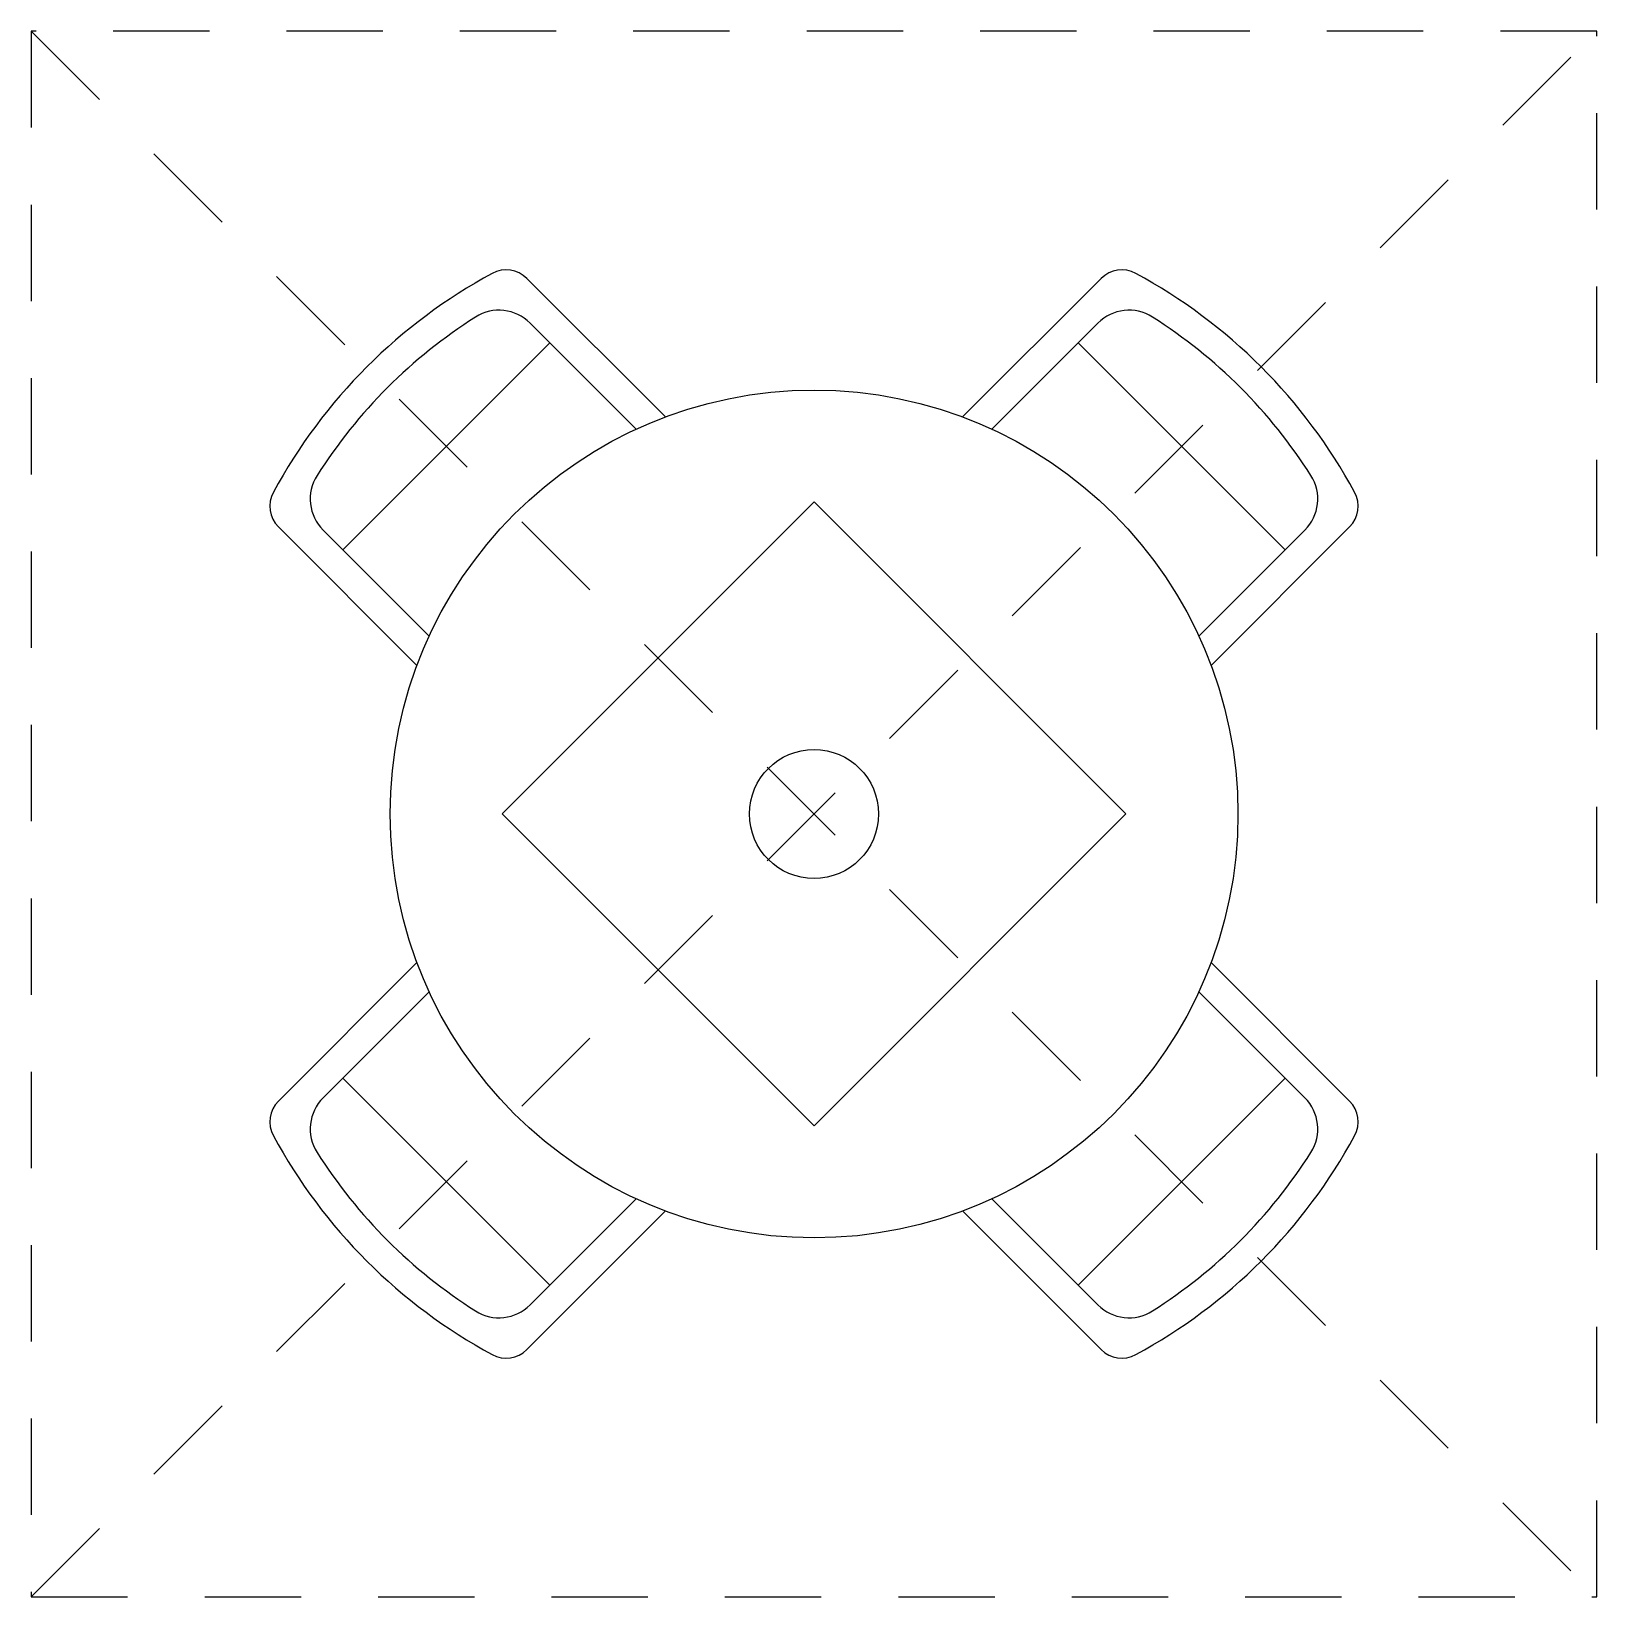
# Model space of a CAD drawing. Header units: millimetres. Extents: x 1511.06 to 1513.09, y 1340.16 to 1342.19.
import ezdxf

# ---------------------------------------------------------------- set-up
doc = ezdxf.new("R2010")
doc.units = ezdxf.units.MM
doc.linetypes.add('HIDDEN2', pattern=[0.1875, 0.125, -0.0625])
doc.layers.add('Varandas_e_Piscinas', color=2, linetype='Continuous')

msp = doc.modelspace()

# ---------------------------------------------------------------- linework, layer by layer
at = {"layer": 'Varandas_e_Piscinas', "color": 1, "linetype": 'HIDDEN2'}
for p, q in [((1511.056, 1340.1635), (1513.0871, 1342.1946)), ((1511.056, 1342.1946), (1513.0871, 1340.1635))]:
    msp.add_line(p, q, dxfattribs=at)
at = {"layer": 'Varandas_e_Piscinas'}
for p, q in [((1511.8788, 1341.6942), (1511.699, 1341.8739)), ((1512.4441, 1341.8739), (1512.2643, 1341.6942)), ((1511.8409, 1341.6783), (1511.7032, 1341.816)), ((1512.3022, 1341.6783), (1512.4399, 1341.816)), ((1511.7288, 1341.7904), (1511.4602, 1341.5218)), ((1512.6829, 1341.5218), (1512.4143, 1341.7904)), ((1512.6829, 1341.5218), (1512.4143, 1341.7904)), ((1511.3767, 1341.5516), (1511.5564, 1341.3718)), ((1511.5723, 1341.4097), (1511.4346, 1341.5474)), ((1512.5708, 1341.4097), (1512.7085, 1341.5474)), ((1512.5867, 1341.3718), (1512.7664, 1341.5516)), ((1511.5564, 1340.9863), (1511.3767, 1340.8065)), ((1512.7664, 1340.8065), (1512.5867, 1340.9863)), ((1511.5723, 1340.9484), (1511.4346, 1340.8107)), ((1512.5708, 1340.9484), (1512.7085, 1340.8107)), ((1511.4602, 1340.8363), (1511.7288, 1340.5677)), ((1511.4602, 1340.8363), (1511.7288, 1340.5677)), ((1512.4143, 1340.5677), (1512.6829, 1340.8363)), ((1511.699, 1340.4842), (1511.8788, 1340.664)), ((1511.699, 1340.4842), (1511.8788, 1340.664)), ((1511.8409, 1340.6798), (1511.7032, 1340.5421)), ((1511.8409, 1340.6798), (1511.7032, 1340.5421)), ((1512.2643, 1340.664), (1512.4441, 1340.4842)), ((1512.3022, 1340.6798), (1512.4399, 1340.5421))]:
    msp.add_line(p, q, dxfattribs=at)
at = {"layer": 'Varandas_e_Piscinas', "color": 1, "linetype": 'HIDDEN2'}
msp.add_lwpolyline([(1513.0871, 1340.1635), (1513.0871, 1342.1946), (1511.056, 1342.1946), (1511.056, 1340.1635)], close=True, dxfattribs=at)
at = {"layer": 'Varandas_e_Piscinas'}
msp.add_lwpolyline([(1512.0716, 1340.7743), (1512.4763, 1341.1791), (1512.0716, 1341.5839), (1511.6668, 1341.1791)], close=True, dxfattribs=at)
for radius in [0.55, 0.0837]:
    msp.add_circle((1512.0716, 1341.1791), radius, dxfattribs=at)
for centre, radius, start, end in [((1511.9883, 1341.2623), 0.7027, 118.3985, 151.6015), ((1511.6721, 1341.8471), 0.038, 45, 118.3985), ((1511.6721, 1341.8471), 0.038, 45, 118.3985), ((1512.471, 1341.8471), 0.038, 61.6015, 135), ((1512.471, 1341.8471), 0.038, 61.6015, 135), ((1512.1548, 1341.2623), 0.7027, 28.3985, 61.6015), ((1512.1548, 1341.2623), 0.7027, 28.3985, 61.6015), ((1511.9883, 1341.2623), 0.6648, 122.3644, 147.6356), ((1511.6629, 1341.7757), 0.057, 45, 122.3644), ((1511.6629, 1341.7757), 0.057, 45, 122.3644), ((1512.4802, 1341.7757), 0.057, 57.6356, 135), ((1512.4802, 1341.7757), 0.057, 57.6356, 135), ((1512.1548, 1341.2623), 0.6648, 32.3644, 57.6356), ((1512.1548, 1341.2623), 0.6648, 32.3644, 57.6356), ((1511.4749, 1341.5877), 0.057, 147.6356, 225), ((1512.6682, 1341.5877), 0.057, 315, 32.3644), ((1512.6682, 1341.5877), 0.057, 315, 32.3644), ((1511.4035, 1341.5785), 0.038, 151.6015, 225), ((1512.7396, 1341.5785), 0.038, 315, 28.3985), ((1512.7396, 1341.5785), 0.038, 315, 28.3985), ((1511.4035, 1340.7796), 0.038, 135, 208.3985), ((1511.4035, 1340.7796), 0.038, 135, 208.3985), ((1511.4749, 1340.7705), 0.057, 135, 212.3644), ((1511.4749, 1340.7705), 0.057, 135, 212.3644), ((1512.6682, 1340.7705), 0.057, 327.6356, 45), ((1512.7396, 1340.7796), 0.038, 331.6015, 45), ((1511.9883, 1341.0958), 0.7027, 208.3985, 241.6015), ((1511.9883, 1341.0958), 0.7027, 208.3985, 241.6015), ((1512.1548, 1341.0958), 0.7027, 298.3985, 331.6015), ((1511.9883, 1341.0958), 0.6648, 212.3644, 237.6356), ((1511.9883, 1341.0958), 0.6648, 212.3644, 237.6356), ((1512.1548, 1341.0958), 0.6648, 302.3644, 327.6356), ((1511.6629, 1340.5824), 0.057, 237.6356, 315), ((1511.6629, 1340.5824), 0.057, 237.6356, 315), ((1512.4802, 1340.5824), 0.057, 225, 302.3644), ((1511.6721, 1340.511), 0.038, 241.6015, 315), ((1511.6721, 1340.511), 0.038, 241.6015, 315), ((1512.471, 1340.511), 0.038, 225, 298.3985)]:
    msp.add_arc(centre, radius, start, end, dxfattribs=at)

doc.saveas('drawing.dxf')
